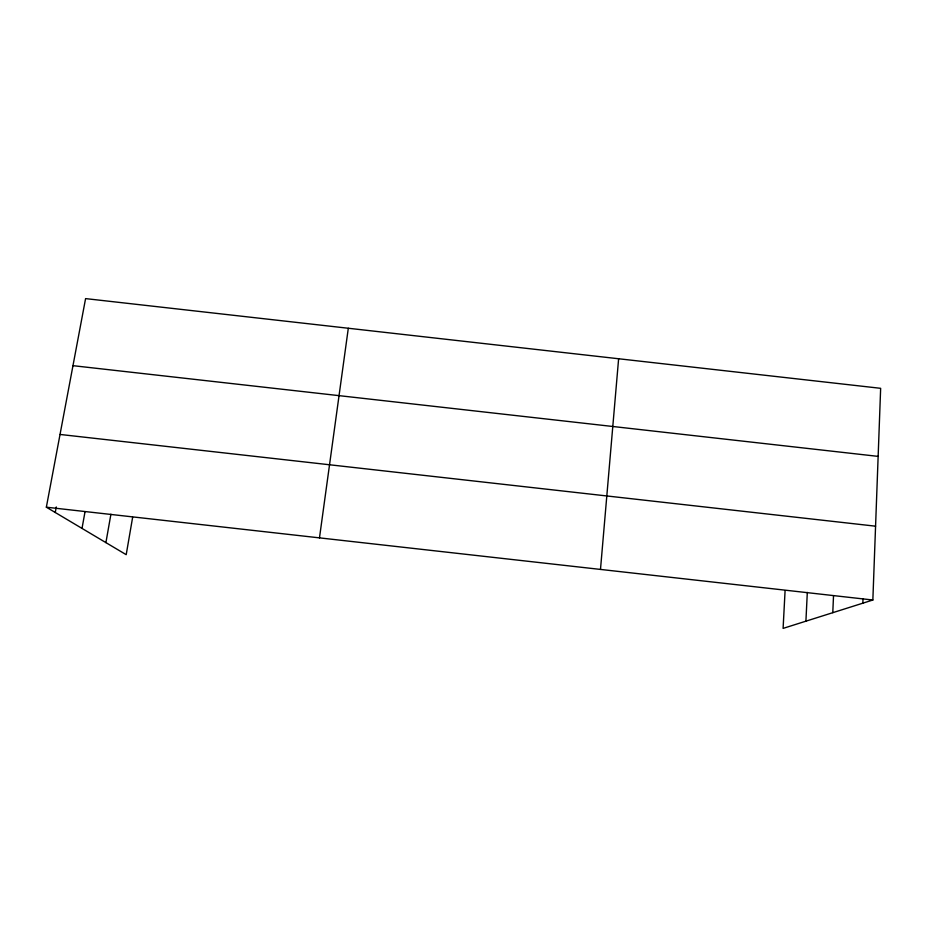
<?xml version="1.0" encoding="UTF-8"?>
<svg xmlns="http://www.w3.org/2000/svg" width="927" height="927" viewBox="0 0 927 927"><rect width="100%" height="100%" fill="white"/><g stroke="black" fill="none" stroke-linecap="round" stroke-linejoin="round"><path stroke-width="1.39" d="M785.088 590.615L783.095 628.39L872.852 600.012L880.65 388.32L85.585 298.61L46.35 507.196L126.199 554.682L132.631 517.336M862.852 603.176L863.014 598.969M832.782 612.689L833.524 595.702M805.911 621.171L807.313 592.411M600.487 569.433L618.622 358.761M319.479 537.869L348.309 328.262M105.91 542.608L110.916 514.207M82.016 528.402L85.041 511.646M55.249 512.492L56.28 506.965M72.966 365.667L878.147 456.385M60.035 434.45L875.575 526.188M46.35 507.196L872.852 600.012"/></g></svg>
